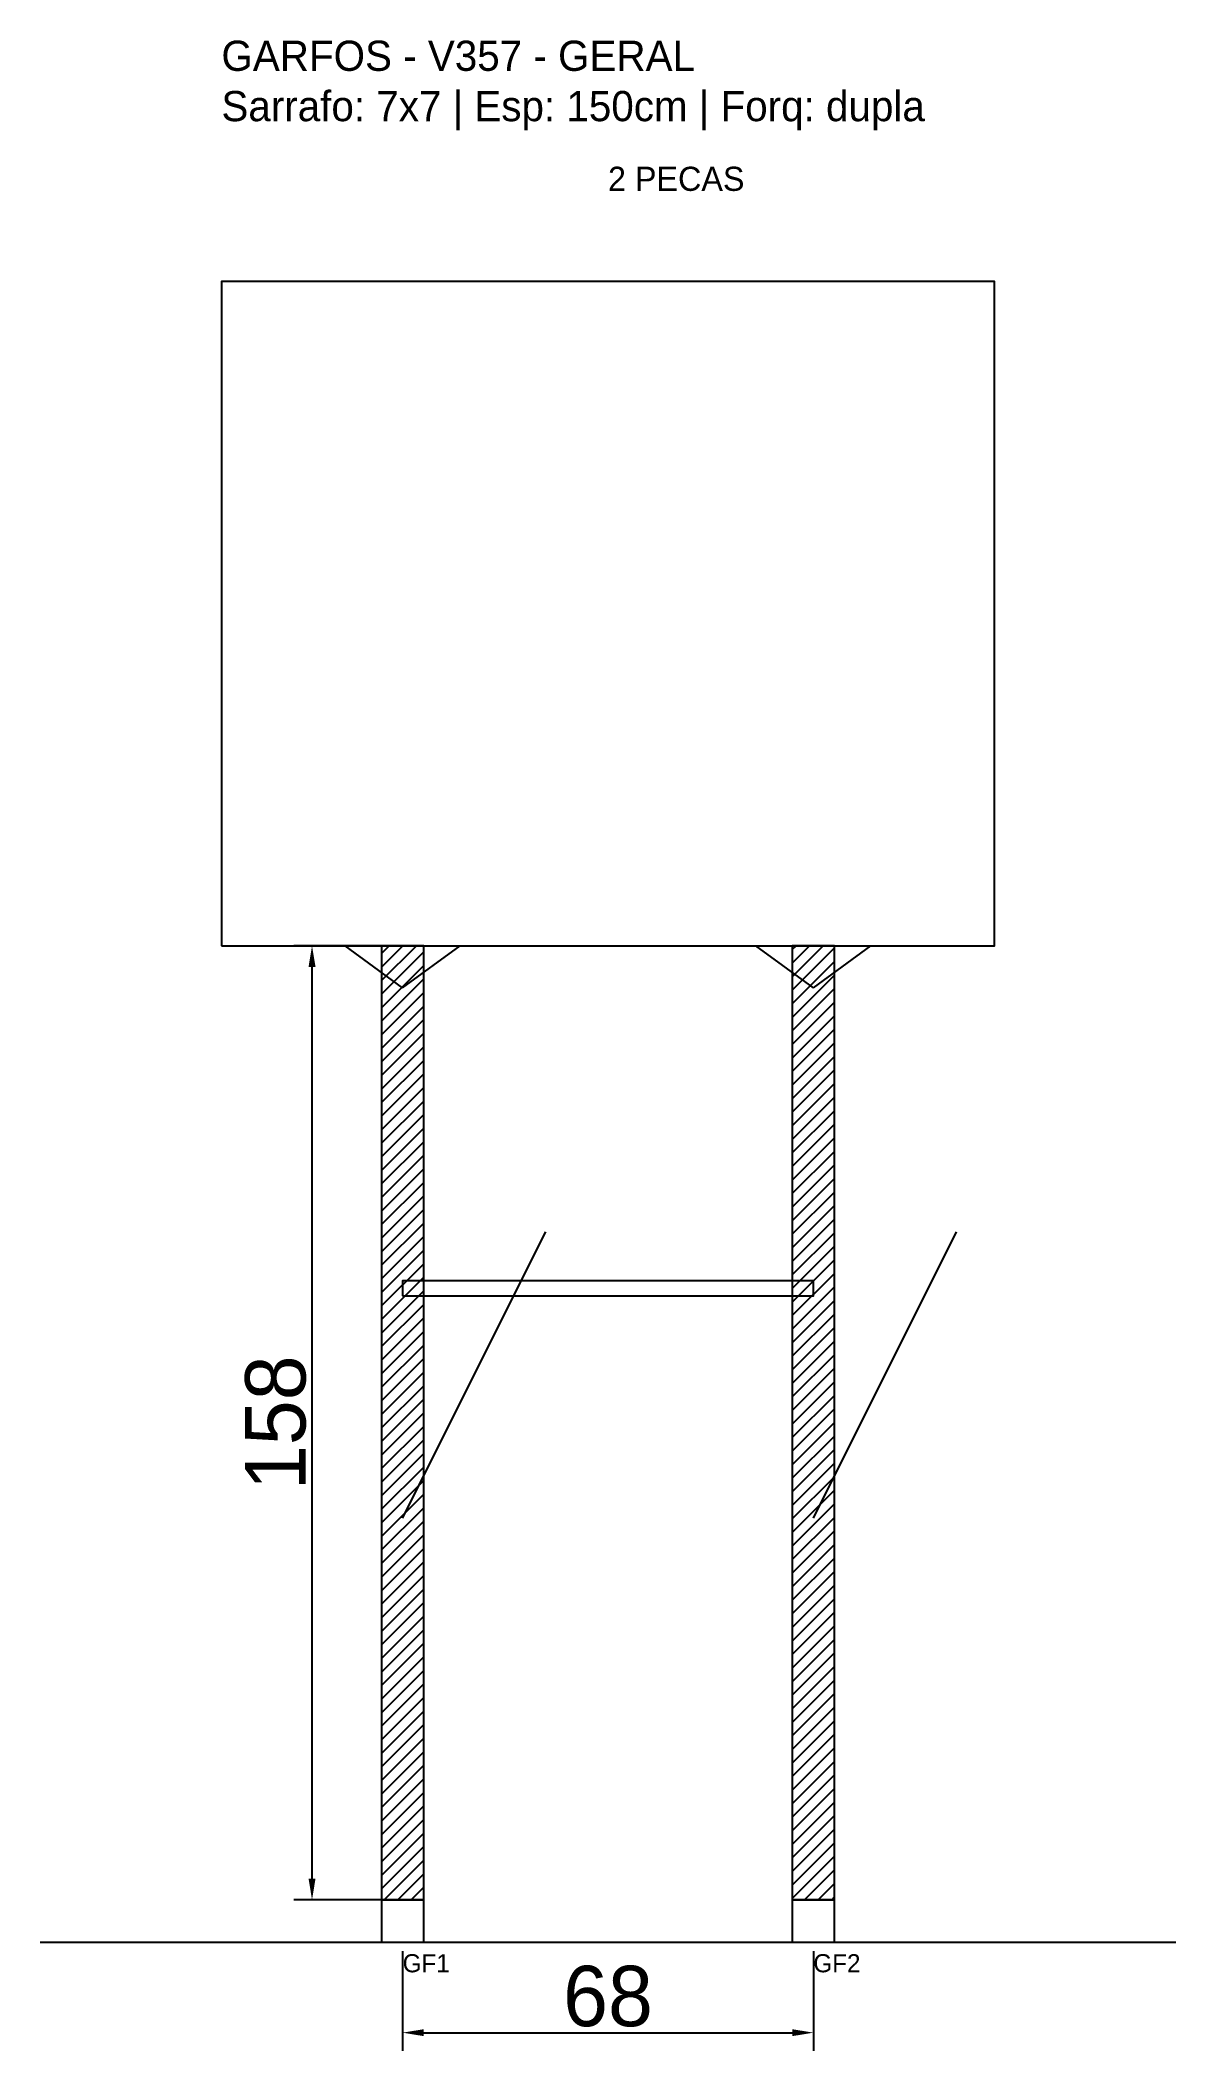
# Model space of a CAD drawing. Header units: metres. Extents: x -30 to 158, y -25 to 308.
import ezdxf

# ---------------------------------------------------------------- set-up
doc = ezdxf.new("R2010")
doc.units = ezdxf.units.M
for name, color, linetype in [('BARRA_ANCORAGEM', 1, 'Continuous'), ('COTA', 241, 'Continuous'), ('GARFOS OK', 3, 'Continuous'), ('NOME DA VIGA', 6, 'Continuous'), ('SARR_7x7', 40, 'Continuous'), ('TIRAS REESCORAMENTO', 252, 'Continuous'), ('VIGAS', 3, 'Continuous')]:
    doc.layers.add(name, color=color, linetype=linetype)
doc.dimstyles.new('EZ DXF', dxfattribs={"dimtxt": 10, "dimasz": 3.5, "dimexe": 3, "dimexo": 1.5, "dimgap": 1, "dimtad": 1, "dimdec": 1, "dimdsep": 46, "dimcen": 2.5, "dimazin": 3, "dimtfac": 1, "dimtmove": 0, "dimatfit": 3})

msp = doc.modelspace()

# ---------------------------------------------------------------- hatches: boundary and pattern name
at = {"layer": 'COTA'}
h = msp.add_hatch(dxfattribs=at)
h.set_pattern_fill('ANSI31', scale=0.5)
h.paths.add_polyline_path([(26.5, 0), (33.5, 0), (33.5, 158), (26.5, 158)])
h = msp.add_hatch(dxfattribs=at)
h.set_pattern_fill('ANSI31', scale=0.5)
h.paths.add_polyline_path([(94.497, 0), (101.497, 0), (101.497, 158), (94.497, 158)])

# ---------------------------------------------------------------- linework, layer by layer
at = {"layer": 'BARRA_ANCORAGEM'}
for p, q in [((30, 63.2), (53.7, 110.6)), ((97.997, 63.2), (121.697, 110.6))]:
    msp.add_line(p, q, dxfattribs=at)
at = {"layer": 'GARFOS OK'}
for p, q in [((30, 151), (20.5, 158)), ((20.5, 158), (39.5, 158)), ((30, 151), (39.5, 158)), ((97.997, 151), (88.497, 158)), ((88.497, 158), (107.497, 158)), ((97.997, 151), (107.497, 158))]:
    msp.add_line(p, q, dxfattribs=at)
at = {"layer": 'GARFOS OK', "linetype": 'CONTINUOUS'}
msp.add_line((-30, -7), (157.997, -7), dxfattribs=at)
at = {"layer": 'GARFOS OK'}
for points in [[(26.5, 0), (33.5, 0), (33.5, 158), (26.5, 158), (26.5, 0)], [(94.497, 0), (101.497, 0), (101.497, 158), (94.497, 158), (94.497, 0)]]:
    msp.add_lwpolyline(points, dxfattribs=at)
at = {"layer": 'SARR_7x7'}
for points in [[(26.5, -7), (33.5, -7), (33.5, 0), (26.5, 0), (26.5, -7)], [(94.497, -7), (101.497, -7), (101.497, 0), (94.497, 0), (94.497, -7)]]:
    msp.add_lwpolyline(points, dxfattribs=at)
at = {"layer": 'TIRAS REESCORAMENTO'}
msp.add_lwpolyline([(30, 100), (97.997, 100), (97.997, 102.5), (30, 102.5), (30, 100)], dxfattribs=at)
at = {"layer": 'VIGAS'}
msp.add_lwpolyline([(0, 158), (127.997, 158), (127.997, 268), (0, 268), (0, 158)], dxfattribs=at)

# ---------------------------------------------------------------- texts
at = {"layer": 'NOME DA VIGA'}
for s, height, p in [('2 PECAS', 4, (63.999, 283)), ('GF1', 3, (30, -12)), ('GF2', 3, (97.997, -12))]:
    msp.add_text(s, height=height, dxfattribs=at).set_placement(p)
at = {"layer": 'NOME DA VIGA', "insert": (0, 293), "char_height": 5, "attachment_point": 7}
msp.add_mtext('GARFOS - V357 - GERAL\\PSarrafo: 7x7 | Esp: 150cm | Forq: dupla', dxfattribs=at)

# ---------------------------------------------------------------- dimensions: what is measured, and where the dimension line sits
at = {"layer": 'COTA'}
msp.add_linear_dim(base=(15, 0), p1=(30, 0), p2=(30, 158), angle=90, dimstyle='EZ DXF', dxfattribs=at).render()
msp.add_linear_dim(base=(30, -22), p1=(30, -7), p2=(97.997, -7), dimstyle='EZ DXF', dxfattribs=at).render()

doc.saveas('drawing.dxf')
